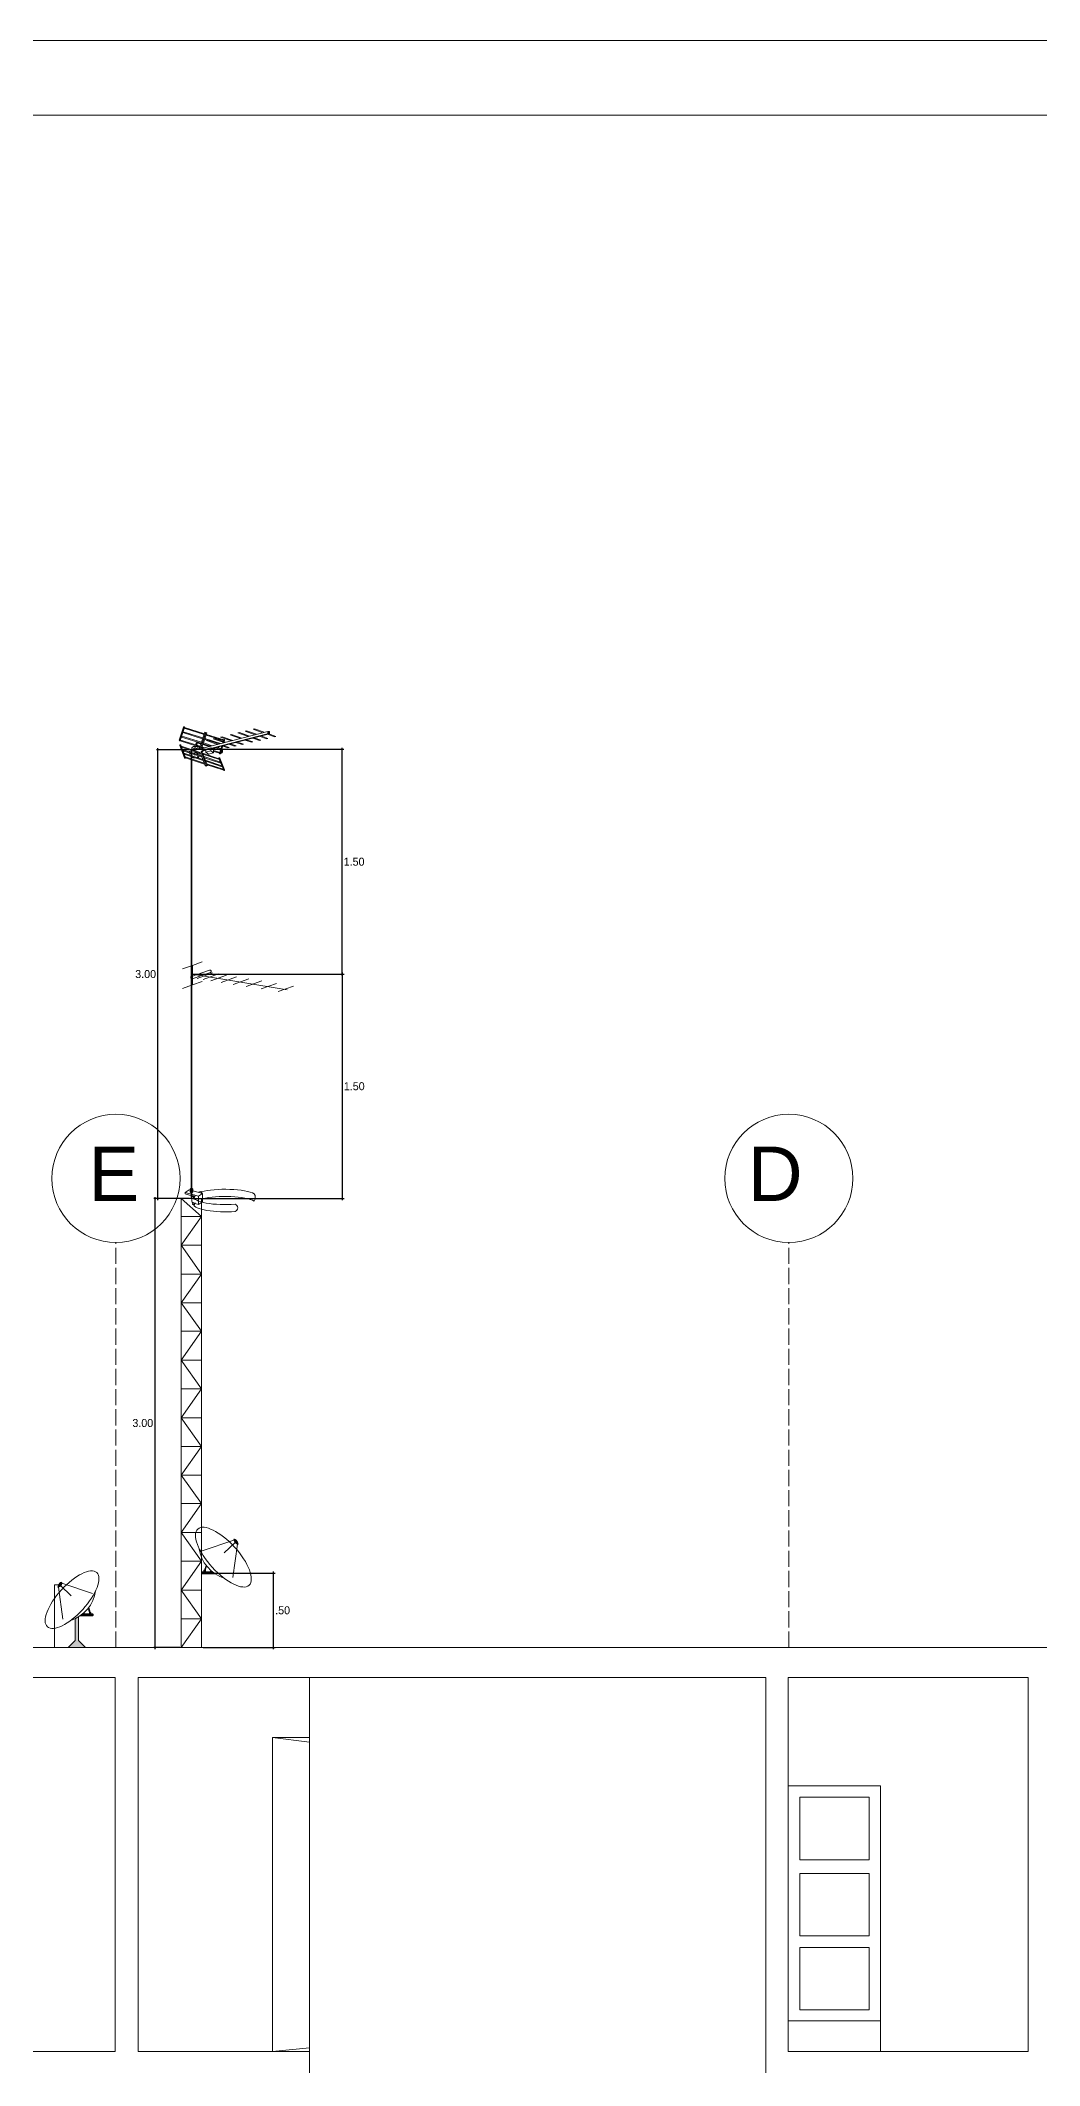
# Model space of a CAD drawing. Header units: metres. Extents: x -2 to 3328848, y -2 to 2725060.
# Drawn here: x 1663839.3 to 1663906.1, y 1363647.2 to 1363782.5 of the extents above; entities that cross this region are included whole.
import ezdxf
from ezdxf.enums import TextEntityAlignment as Align

# ---------------------------------------------------------------- set-up
doc = ezdxf.new("R2010")
doc.units = ezdxf.units.M
for name, pattern in [('0', [0]), ('ACAD_ISO02W100', [15, 12, -3]), ('DASHED', [70, 50, -20]), ('DOT', [0.25, 0, -0.25])]:
    doc.linetypes.add(name, pattern=pattern)
doc.layers.get('0').update_dxf_attribs({"color": 253, "lineweight": 0})
doc.layers.get('Defpoints').update_dxf_attribs({"color": 253, "lineweight": 0})
doc.layers.add('CAJETIN', color=7, linetype='Continuous', lineweight=0, true_color=0x000000)
for name, color, linetype, lineweight in [('CORTE123', 253, 'Continuous', 0), ('escalera', 253, 'DASHED', 0), ('ICT_EXTERNA', 3, 'Continuous', 0), ('ICT_INTERNA2', 130, 'Continuous', 0), ('ICT_SUPERIOR', 30, 'Continuous', 0), ('ICT_TEXTS', 210, 'Continuous', 0), ('L.COLUMNA', 253, 'Continuous', 0), ('letra', 253, 'DOT', 0), ('muebles', 253, 'Continuous', 0), ('PUERTAS', 253, 'Continuous', 0)]:
    doc.layers.add(name, color=color, linetype=linetype, lineweight=lineweight)
doc.styles.get("Standard").update_dxf_attribs({"font": 'arial.ttf'})
doc.styles.add('style2', font='GOTHIC.TTF')
doc.dimstyles.new('COTA', dxfattribs={"dimscale": 0, "dimtxt": 0.535, "dimasz": 0.1035, "dimexe": 0.1, "dimexo": 0.1, "dimgap": 0.1275, "dimtad": 2, "dimtih": 1, "dimtoh": 1, "dimlfac": 0.1, "dimzin": 4, "dimdsep": 46, "dimtxsty": 'style2', "dimblk1": 'ARCHTICK', "dimblk2": 'ARCHTICK', "dimsah": 1, "dimcen": 0.1, "dimdle": 0.1, "dimclrd": 3, "dimclre": 3, "dimclrt": 3, "dimadec": 0, "dimazin": 0, "dimtfac": 0.2, "dimtofl": 0, "dimtmove": 2, "dimatfit": 3, "dimldrblk": 'ARCHTICK', "dimfxl": 1, "dimtolj": 1, "dimtzin": 0, "dimarcsym": 0})

# ---------------------------------------------------------------- blocks, each defined once
blk = doc.blocks.new('*U96')
for points in [[(-594, 0), (0, 0), (0, 420), (-594, 420)], [(-589, 5), (-5, 5), (-5, 415), (-589, 415)]]:
    blk.add_lwpolyline(points, close=True)
at = {"lineweight": 30, "flags": 104}
blk.add_attdef('NOMBRE_PROYECTO', text='', height=5, dxfattribs=at).set_placement((-165, 63.27), align=Align.TOP_LEFT)
for tag, p in [('PROMOTOR', (-133.74, 41.5)), ('SITUACION', (-133.74, 34.5)), ('AUTOR', (-133.74, 27.5)), ('1/X', (-133.74, 20.5)), ('XX/XX/XXXX', (-80.02, 20.5)), ('V.X', (-25.12, 20.5)), ('NOMBRE_PLANO', (-133.74, 13.5)), ('X', (-25.12, 13.48))]:
    blk.add_attdef(tag, text='', height=3.5).set_placement(p, align=Align.MIDDLE_LEFT)
blk = doc.blocks.new('Antena SAT')
h = blk.add_hatch(color=256)
edge = h.paths.add_edge_path()
edge.add_ellipse((-0.183, 2.135), major_axis=(0.0628, -0.0838), ratio=0.336361, start_angle=0, end_angle=360)
h = blk.add_hatch(color=256)
edge = h.paths.add_edge_path()
edge.add_arc((-0.171, 2.104), 1.238, 227.66143, 235.60805, ccw=False)
edge.add_line((-1.005, 1.189), (-1.005, 1.174))
edge.add_arc((-1.03, 1.174), 0.025, 270, 360, ccw=False)
edge.add_line((-1.03, 1.149), (-1.168, 1.149))
edge.add_arc((-1.168, 1.174), 0.025, 180, 270, ccw=False)
edge.add_line((-1.193, 1.174), (-1.193, 1.175))
edge.add_ellipse((-1.21, 1.186), major_axis=(0.0276, 0), ratio=0.510354, start_angle=306.42355, end_angle=584.04892)
edge.add_line((-1.23, 1.176), (-1.23, 1.174))
edge.add_arc((-1.255, 1.174), 0.025, 270, 360, ccw=False)
edge.add_line((-1.255, 1.149), (-1.267, 1.149))
edge.add_line((-1.267, 1.149), (-1.285, 1.149))
edge.add_arc((-1.285, 1.124), 0.025, 90, 180)
edge.add_line((-1.31, 1.124), (-1.31, 1.107))
edge.add_arc((-1.285, 1.107), 0.025, 180, 270)
edge.add_line((-1.285, 1.082), (-1.267, 1.082))
edge.add_line((-1.267, 1.082), (-0.87, 1.082))
h = blk.add_hatch(color=256)
edge = h.paths.add_edge_path()
edge.add_ellipse((-1.21, 1.186), major_axis=(0.0276, 0), ratio=0.510354, start_angle=405.37563, end_angle=450, ccw=False)
edge.add_line((-1.19, 1.196), (-1.145, 1.34))
edge.add_arc((-0.171, 2.104), 1.238, 216.98277, 218.09785, ccw=False)
edge.add_line((-1.16, 1.359), (-1.21, 1.2))
blk.add_hatch(color=256).paths.add_polyline_path([(-0.812, 0.238), (-1.05, 0), (-0.459, 0), (-0.697, 0.238), (-0.697, 0.983, -0.026441), (-0.812, 1.045)])
for p, q in [((-0.249, 2.187), (-1.292, 1.839)), ((-0.205, 2.106), (-0.568, 1.764)), ((-0.183, 2.135), (0, 2.135)), ((0, 2.135), (0, 0)), ((-0.135, 2.05), (-0.281, 0.962)), ((-1.31, 1.124), (-1.31, 1.107)), ((-1.267, 1.149), (-1.285, 1.149)), ((-1.267, 1.082), (-1.285, 1.082)), ((-1.267, 1.149), (-1.255, 1.149)), ((-1.267, 1.082), (-0.87, 1.082)), ((-1.23, 1.177), (-1.23, 1.174)), ((-1.16, 1.359), (-1.21, 1.2)), ((-1.193, 1.175), (-1.193, 1.174)), ((-1.145, 1.34), (-1.19, 1.196)), ((-1.168, 1.149), (-1.03, 1.149)), ((-1.005, 1.174), (-1.005, 1.189)), ((-0.812, 1.045), (-0.812, 0.238)), ((-0.697, 0.238), (-0.697, 0.983)), ((-0.812, 0.238), (-1.05, 0)), ((-1.05, 0), (-0.459, 0)), ((-0.697, 0.238), (-0.459, 0))]:
    blk.add_line(p, q)
for centre, radius, start, end in [((-0.171, 2.104), 1.238, 187.9221, 252.14233), ((-1.285, 1.124), 0.025, 90, 180), ((-1.285, 1.107), 0.025, 180, 270), ((-1.255, 1.174), 0.025, 270, 0), ((-1.168, 1.174), 0.025, 180, 270), ((-1.03, 1.174), 0.025, 270, 360)]:
    blk.add_arc(centre, radius, start, end)
for centre, major_axis, ratio in [((-0.595, 1.628), (0.839, -0.92), 0.394536), ((-0.183, 2.135), (0.0628, -0.0838), 0.336361)]:
    blk.add_ellipse(centre, major_axis=major_axis, ratio=ratio)
blk.add_ellipse((-1.21, 1.186), major_axis=(0.0276, 0), ratio=0.510354, start_param=5.3481, end_param=10.193577)
blk = doc.blocks.new('PARABOLICA MASTIL')
h = blk.add_hatch(color=256)
edge = h.paths.add_edge_path()
edge.add_ellipse((-0.183, 2.135), major_axis=(0.0628, -0.0838), ratio=0.336361, start_angle=0, end_angle=360)
h = blk.add_hatch(color=256)
edge = h.paths.add_edge_path()
edge.add_ellipse((-1.21, 1.186), major_axis=(0.0276, 0), ratio=0.510354, start_angle=405.37563, end_angle=450, ccw=False)
edge.add_line((-1.19, 1.196), (-1.145, 1.34))
edge.add_arc((-0.171, 2.104), 1.238, 216.98277, 218.09785, ccw=False)
edge.add_line((-1.16, 1.359), (-1.21, 1.2))
h = blk.add_hatch(color=256)
edge = h.paths.add_edge_path()
edge.add_arc((-0.171, 2.104), 1.238, 227.66143, 235.60805, ccw=False)
edge.add_line((-1.005, 1.189), (-1.005, 1.174))
edge.add_arc((-1.03, 1.174), 0.025, 270, 360, ccw=False)
edge.add_line((-1.03, 1.149), (-1.168, 1.149))
edge.add_arc((-1.168, 1.174), 0.025, 180, 270, ccw=False)
edge.add_line((-1.193, 1.174), (-1.193, 1.175))
edge.add_ellipse((-1.21, 1.186), major_axis=(0.0276, 0), ratio=0.510354, start_angle=306.42355, end_angle=584.04892)
edge.add_line((-1.23, 1.176), (-1.23, 1.174))
edge.add_arc((-1.255, 1.174), 0.025, 270, 360, ccw=False)
edge.add_line((-1.255, 1.149), (-1.267, 1.149))
edge.add_line((-1.267, 1.149), (-1.285, 1.149))
edge.add_arc((-1.285, 1.124), 0.025, 90, 180)
edge.add_line((-1.31, 1.124), (-1.31, 1.107))
edge.add_arc((-1.285, 1.107), 0.025, 180, 270)
edge.add_line((-1.285, 1.082), (-1.267, 1.082))
edge.add_line((-1.267, 1.082), (-0.87, 1.082))
for p, q in [((-0.249, 2.187), (-1.292, 1.839)), ((-0.205, 2.106), (-0.568, 1.764)), ((-0.135, 2.05), (-0.281, 0.962)), ((-1.16, 1.359), (-1.21, 1.2)), ((-1.145, 1.34), (-1.19, 1.196)), ((-1.31, 1.124), (-1.31, 1.107)), ((-1.267, 1.149), (-1.285, 1.149)), ((-1.267, 1.082), (-1.285, 1.082)), ((-1.267, 1.149), (-1.255, 1.149)), ((-1.267, 1.082), (-0.87, 1.082)), ((-1.23, 1.177), (-1.23, 1.174)), ((-1.193, 1.175), (-1.193, 1.174)), ((-1.168, 1.149), (-1.03, 1.149)), ((-1.005, 1.174), (-1.005, 1.189))]:
    blk.add_line(p, q)
for centre, radius, start, end in [((-0.171, 2.104), 1.238, 187.9221, 252.14233), ((-1.285, 1.124), 0.025, 90, 180), ((-1.285, 1.107), 0.025, 180, 270), ((-1.255, 1.174), 0.025, 270, 0), ((-1.168, 1.174), 0.025, 180, 270), ((-1.03, 1.174), 0.025, 270, 360)]:
    blk.add_arc(centre, radius, start, end)
for centre, major_axis, ratio in [((-0.595, 1.628), (0.839, -0.92), 0.394536), ((-0.183, 2.135), (0.0628, -0.0838), 0.336361)]:
    blk.add_ellipse(centre, major_axis=major_axis, ratio=ratio)
blk.add_ellipse((-1.21, 1.186), major_axis=(0.0276, 0), ratio=0.510354, start_param=5.3481, end_param=10.193577)
blk = doc.blocks.new('_ArchTick')
at = {"color": 0, "const_width": 0.15}
blk.add_lwpolyline([(-0.5, -0.5), (0.5, 0.5)], dxfattribs=at)
blk = doc.blocks.new('*D183')
at = {"layer": 'Defpoints', "color": 0, "transparency": 16777216}
for p in [(1663850.09, 1363680.08), (1663854.91, 1363680.08), (1663850.09, 1363675.1)]:
    blk.add_point(p, dxfattribs=at)
at = {"layer": 'ICT_TEXTS', "color": 3, "lineweight": -2, "transparency": 16777216}
for p, q in [((1663850.19, 1363680.08), (1663855.01, 1363680.08)), ((1663854.91, 1363675), (1663854.91, 1363680.18)), ((1663850.19, 1363675.1), (1663855.01, 1363675.1))]:
    blk.add_line(p, q, dxfattribs=at)
at = {"layer": 'ICT_TEXTS', "color": 3, "lineweight": -2, "transparency": 16777216, "xscale": 0.1035, "yscale": 0.1035, "zscale": 0.1035}
for p, rotation in [((1663854.91, 1363680.08), 90), ((1663854.91, 1363675.1), 270)]:
    blk.add_blockref('_ArchTick', p, dxfattribs=dict(at, rotation=rotation))
at = {"layer": 'ICT_TEXTS', "color": 3, "transparency": 16777216, "insert": (1663855.51, 1363677.59), "char_height": 0.535, "attachment_point": 5, "style": 'style2'}
blk.add_mtext('\\A1;.50', dxfattribs=at)
blk = doc.blocks.new('*D184')
at = {"layer": 'Defpoints', "color": 0, "transparency": 16777216}
for p in [(1663846.99, 1363705.11), (1663848.73, 1363705.11), (1663848.73, 1363675.1)]:
    blk.add_point(p, dxfattribs=at)
at = {"layer": 'ICT_TEXTS', "color": 3, "lineweight": -2, "transparency": 16777216}
for p, q in [((1663848.63, 1363705.11), (1663846.89, 1363705.11)), ((1663846.99, 1363675), (1663846.99, 1363705.21)), ((1663848.63, 1363675.1), (1663846.89, 1363675.1))]:
    blk.add_line(p, q, dxfattribs=at)
at = {"layer": 'ICT_TEXTS', "color": 3, "lineweight": -2, "transparency": 16777216, "xscale": 0.1035, "yscale": 0.1035, "zscale": 0.1035}
for p, rotation in [((1663846.99, 1363705.11), 90), ((1663846.99, 1363675.1), 270)]:
    blk.add_blockref('_ArchTick', p, dxfattribs=dict(at, rotation=rotation))
at = {"layer": 'ICT_TEXTS', "color": 3, "transparency": 16777216, "insert": (1663846.16, 1363690.11), "char_height": 0.535, "attachment_point": 5, "style": 'style2'}
blk.add_mtext('\\A1;3.00', dxfattribs=at)
blk = doc.blocks.new('*D185')
at = {"layer": 'Defpoints', "color": 0, "transparency": 16777216}
for p in [(1663847.17, 1363735.12), (1663849.39, 1363735.12), (1663849.39, 1363705.11)]:
    blk.add_point(p, dxfattribs=at)
at = {"layer": 'ICT_TEXTS', "color": 3, "lineweight": -2, "transparency": 16777216}
for p, q in [((1663849.29, 1363735.12), (1663847.07, 1363735.12)), ((1663847.17, 1363705.01), (1663847.17, 1363735.22)), ((1663849.29, 1363705.11), (1663847.07, 1363705.11))]:
    blk.add_line(p, q, dxfattribs=at)
at = {"layer": 'ICT_TEXTS', "color": 3, "lineweight": -2, "transparency": 16777216, "xscale": 0.1035, "yscale": 0.1035, "zscale": 0.1035}
for p, rotation in [((1663847.17, 1363735.12), 90), ((1663847.17, 1363705.11), 270)]:
    blk.add_blockref('_ArchTick', p, dxfattribs=dict(at, rotation=rotation))
at = {"layer": 'ICT_TEXTS', "color": 3, "transparency": 16777216, "insert": (1663846.35, 1363720.12), "char_height": 0.535, "attachment_point": 5, "style": 'style2'}
blk.add_mtext('\\A1;3.00', dxfattribs=at)
blk = doc.blocks.new('FM')
for p, q in [((-0.391, 1.412), (-0.261, 1.497)), ((-0.391, 1.412), (-0.391, 1.359)), ((-0.391, 1.412), (0.052, 1.291)), ((-0.391, 1.359), (-0.176, 1.3)), ((-0.261, 1.497), (-0.225, 1.487)), ((-0.225, 1.462), (-0.225, 1.521)), ((-0.225, 1.462), (-0.225, 1.425)), ((-0.142, 1.521), (-0.142, 1.425)), ((-0.142, 1.464), (0.182, 1.375)), ((0.052, 1.291), (0.182, 1.375)), ((0.155, 1.41), (0.121, 1.441)), ((0.155, 1.41), (0.155, 1.383)), ((0.182, 1.375), (0.182, 1.097)), ((-0.176, 1.3), (-0.176, 1.113)), ((-0.146, 1.033), (-0.146, 1.008)), ((-0.146, 1.033), (-0.089, 1.02)), ((-0.146, 1.008), (-0.089, 0.995)), ((-0.142, 1.284), (-0.085, 1.272)), ((-0.142, 1.284), (-0.142, 1.259)), ((-0.142, 1.259), (-0.085, 1.247)), ((-0.142, 1.065), (-0.142, 1.049)), ((-0.139, 1.065), (-0.133, 1.063)), ((-0.089, 1.02), (-0.089, 0.995)), ((-0.085, 1.272), (-0.085, 1.247)), ((-0.065, 1.07), (-0.065, 1.045)), ((-0.065, 1.044), (0.052, 1.012)), ((-0.061, 1.322), (-0.061, 1.296)), ((0.052, 1.291), (0.052, 1.012)), ((0.052, 1.012), (0.182, 1.097))]:
    blk.add_line(p, q)
for centre, radius, start, end in [((-0.183, 1.507), 0.044, 18.85863, 161.14137), ((-0.183, 1.532), 0.043, 194.55541, 345.44459), ((-0.183, 1.436), 0.043, 194.55541, 345.44459), ((0.208, 1.07), 0.381, 103.14728, 115.68205), ((0.302, 0.746), 0.68, 102.50299, 106.96552), ((1.687, 1.244), 0.233, 329.27586, 30.72414), ((-0.126, 1.113), 0.05, 180, 254.71071), ((-0.092, 1.028), 0.0543, 102.09366, 174.77578), ((-0.088, 1.279), 0.0543, 102.09366, 174.77578), ((-0.017, 1.016), 0.0722, 131.41558, 176.872), ((0.027, 0.969), 0.119, 140.36301, 167.2134), ((-0.013, 1.268), 0.0722, 131.41558, 176.872), ((0.03, 1.22), 0.119, 140.36301, 167.2134), ((1.218, 0.9), 0.124, 286.00837, 73.99163)]:
    blk.add_arc(centre, radius, start, end)
for centre, start_param, end_param in [((0.93, 1.26), 3.560036, 5.568987), ((0.93, 1.26), 6.258143, 8.166355), ((0.93, 1.022), 6.313006, 8.166355), ((0.93, 1.022), 3.560036, 5.507491)]:
    blk.add_ellipse(centre, major_axis=(-1.048, 0), ratio=0.241499, start_param=start_param, end_param=end_param)
blk = doc.blocks.new('VHF')
for p, q in [((-0.96, 1.54), (-0.46, 1.72)), ((-0.51, 1.16), (0.41, 1.48)), ((-0.46, 1.72), (0.04, 1.9)), ((-0.46, 1.27), (-0.46, 1.72)), ((-0.46, 1.27), (4.39, 0.48)), ((-0.46, 1.27), (-0.46, 0.72)), ((-0.46, 1.04), (0, 1.2)), ((-0.21, 1.05), (0.57, 1.34)), ((0, 1.2), (0.46, 1.36)), ((0.09, 1), (0.88, 1.29)), ((0.49, 0.93), (1.28, 1.22)), ((1.01, 0.85), (1.8, 1.14)), ((1.63, 0.75), (2.42, 1.03)), ((-0.96, 0.54), (-0.46, 0.72)), ((-0.46, 0.72), (0.04, 0.9)), ((2.29, 0.64), (3.08, 0.93)), ((3.05, 0.52), (3.84, 0.8)), ((3.92, 0.38), (4.71, 0.66))]:
    blk.add_line(p, q)
for centre, start, end in [((-0.48, 1.1), 109.1649, 289.1649), ((0.44, 1.42), 289.1649, 109.1649)]:
    blk.add_arc(centre, 0.068, start, end)
blk = doc.blocks.new('TDT')
for points in [[(-0.913, 2.329, 1), (-0.946, 2.339), (-1.098, 1.863, 1), (-1.065, 1.853)], [(-0.906, 1.225, 1), (-0.871, 1.239), (-1.046, 1.689, 1), (-1.081, 1.675)], [(2.1, 2.098), (2.153, 2.098), (2.153, 2.185), (2.1, 2.185)], [(-0.125, 0.972), (-0.166, 0.954), (-0.127, 0.933), (-0.087, 0.951)], [(0.361, 1.218, 1), (0.331, 1.206), (0.503, 0.781, 1), (0.534, 0.794)]]:
    blk.add_hatch(color=256).paths.add_polyline_path(points)
h = blk.add_hatch(color=256)
h.paths.add_polyline_path([(0.538, 1.867, 1), (0.504, 1.878), (0.486, 1.822), (0.52, 1.81)])
h.paths.add_polyline_path([(0.509, 1.776), (0.511, 1.781), (0.477, 1.793), (0.468, 1.765)])
h.paths.add_polyline_path([(0.396, 1.539), (0.411, 1.534, -0.069075), (0.429, 1.526), (0.432, 1.535), (0.469, 1.651), (0.446, 1.659), (0.433, 1.656)])
h.paths.add_polyline_path([(0.42, 1.497, 0.111261), (0.402, 1.507), (0.387, 1.511), (0.359, 1.423), (0.375, 1.418, 0.107454), (0.394, 1.417)])
h.paths.add_polyline_path([(0.367, 1.394), (0.352, 1.398, 0.90761), (0.386, 1.39, -0.065285)])
for p, q in [((-0.946, 2.339), (-1.098, 1.863)), ((-0.913, 2.329), (-1.065, 1.853)), ((-0.923, 2.297), (-0.204, 2.072)), ((-0.914, 2.326), (-0.195, 2.101)), ((1.274, 2.192), (1.328, 2.205)), ((1.328, 2.205), (1.687, 2.079)), ((1.565, 2.261), (1.619, 2.274)), ((1.565, 2.261), (1.917, 2.138)), ((1.619, 2.274), (1.97, 2.151)), ((-1.081, 1.675), (-0.906, 1.225)), ((-1.07, 1.845), (-0.471, 1.657)), ((-1.059, 1.87), (-0.498, 1.695)), ((-1.046, 1.689), (-0.871, 1.239)), ((-1.031, 1.65), (-0.35, 1.427)), ((-1.023, 1.982), (-0.312, 1.76)), ((-1.017, 1.613), (-0.336, 1.39)), ((-1.013, 2.013), (-0.302, 1.791)), ((-0.982, 1.525), (-0.302, 1.302)), ((-0.972, 2.143), (-0.257, 1.919)), ((-0.967, 1.485), (-0.286, 1.262)), ((-0.963, 2.171), (-0.248, 1.947)), ((-0.74, 1.455), (-0.625, 1.485)), ((-0.651, 1.526), (-0.651, 1.568)), ((-0.651, 1.478), (-0.651, 1.493)), ((-0.637, 1.603), (-0.62, 1.62)), ((-0.587, 1.505), (-0.587, 1.538)), ((-0.585, 1.635), (-0.48, 1.638)), ((-0.584, 1.637), (-0.504, 1.668)), ((-0.569, 1.499), (2.1, 2.185)), ((-0.537, 1.588), (-0.519, 1.588)), ((-0.469, 1.538), (-0.469, 1.525)), ((-0.461, 1.683), (-0.187, 1.597)), ((-0.45, 1.647), (-0.243, 1.583)), ((-0.442, 1.672), (-0.195, 1.595)), ((-0.429, 1.588), (-0.429, 1.535)), ((-0.415, 1.76), (-0.024, 1.639)), ((-0.406, 1.788), (0.029, 1.653)), ((-0.361, 1.619), (-0.386, 1.546)), ((-0.38, 1.564), (-0.38, 1.625)), ((-0.322, 1.731), (-0.352, 1.644)), ((-0.322, 1.607), (-0.339, 1.558)), ((-0.283, 1.719), (-0.314, 1.632)), ((-0.176, 2.155), (-0.313, 1.759)), ((-0.288, 1.597), (-0.297, 1.569)), ((-0.249, 1.709), (-0.279, 1.621)), ((-0.138, 2.142), (-0.274, 1.747)), ((-0.267, 1.49), (-0.14, 1.522)), ((-0.104, 2.13), (-0.239, 1.736)), ((-0.235, 1.484), (-0.14, 1.509)), ((-0.228, 1.768), (0.09, 1.668)), ((-0.184, 1.896), (-0.088, 1.866)), ((-0.176, 2.155), (-0.138, 2.142)), ((-0.175, 1.924), (0.394, 1.746)), ((-0.14, 1.548), (0.043, 1.595)), ((-0.14, 1.441), (-0.14, 1.548)), ((-0.14, 1.436), (0.043, 1.483)), ((-0.138, 2.142), (-0.104, 2.13)), ((-0.131, 2.05), (0.496, 1.853)), ((-0.122, 2.078), (0.505, 1.882)), ((-0.121, 1.858), (-0.067, 1.871)), ((-0.121, 1.858), (0.281, 1.717)), ((-0.067, 1.871), (0.333, 1.731)), ((0.14, 1.525), (0.043, 1.595)), ((0.043, 1.521), (0.043, 1.595)), ((0.043, 1.494), (0.043, 1.521)), ((0.043, 1.483), (0.043, 1.494)), ((0.14, 1.412), (0.043, 1.483)), ((0.07, 1.576), (2.121, 2.103)), ((0.083, 1.566), (2.153, 2.098)), ((0.124, 1.917), (0.178, 1.93)), ((0.124, 1.917), (0.519, 1.779)), ((0.14, 1.525), (0.14, 1.412)), ((0.14, 1.495), (0.36, 1.426)), ((0.14, 1.491), (0.375, 1.418)), ((0.14, 1.464), (0.367, 1.394)), ((0.153, 1.584), (0.402, 1.507)), ((0.178, 1.93), (0.571, 1.792)), ((0.207, 1.598), (0.411, 1.534)), ((0.24, 1.763), (0.339, 1.732)), ((0.24, 1.763), (0.333, 1.731)), ((0.267, 1.613), (0.406, 1.57)), ((0.387, 1.511), (0.359, 1.423)), ((0.393, 1.981), (0.447, 1.994)), ((0.393, 1.981), (0.78, 1.845)), ((0.42, 1.497), (0.394, 1.417)), ((0.433, 1.656), (0.396, 1.539)), ((0.469, 1.651), (0.429, 1.526)), ((0.432, 1.535), (0.429, 1.526)), ((0.446, 1.659), (0.651, 1.588)), ((0.447, 1.994), (0.832, 1.859)), ((0.477, 1.793), (0.468, 1.765)), ((0.504, 1.878), (0.486, 1.822)), ((0.499, 1.673), (0.705, 1.6)), ((0.511, 1.781), (0.509, 1.776)), ((0.538, 1.867), (0.52, 1.81)), ((0.651, 1.588), (0.705, 1.6)), ((0.684, 1.721), (0.896, 1.646)), ((0.735, 2.063), (0.789, 2.076)), ((0.735, 2.063), (1.112, 1.931)), ((0.737, 1.734), (0.95, 1.659)), ((0.789, 2.076), (1.164, 1.944)), ((0.896, 1.646), (0.95, 1.659)), ((0.945, 1.787), (1.165, 1.71)), ((0.997, 1.801), (1.219, 1.723)), ((1.018, 2.131), (1.072, 2.143)), ((1.018, 2.131), (1.387, 2.001)), ((1.072, 2.143), (1.439, 2.015)), ((1.165, 1.71), (1.219, 1.723)), ((1.274, 2.192), (1.635, 2.065)), ((1.277, 1.873), (1.507, 1.792)), ((1.329, 1.886), (1.561, 1.805)), ((1.507, 1.792), (1.561, 1.805)), ((1.552, 1.943), (1.79, 1.86)), ((1.604, 1.957), (1.844, 1.873)), ((1.79, 1.86), (1.844, 1.873)), ((1.8, 2.007), (2.046, 1.921)), ((1.852, 2.021), (2.099, 1.934)), ((2.046, 1.921), (2.099, 1.934)), ((2.083, 2.08), (2.337, 1.991)), ((2.1, 2.185), (2.153, 2.185)), ((2.1, 2.185), (2.1, 2.098)), ((2.1, 2.098), (2.153, 2.098)), ((2.135, 2.093), (2.391, 2.003)), ((2.153, 2.098), (2.153, 2.185)), ((2.337, 1.991), (2.391, 2.003)), ((-0.932, 1.395), (-0.251, 1.173)), ((-0.918, 1.358), (-0.236, 1.135)), ((-0.882, 1.267), (-0.201, 1.044)), ((-0.87, 1.231), (-0.186, 1.007)), ((-0.74, 1.455), (-0.738, 1.445)), ((-0.728, 1.407), (-0.72, 1.374)), ((-0.72, 1.374), (-0.667, 1.387)), ((-0.72, 1.374), (-0.716, 1.361)), ((-0.716, 1.361), (-0.644, 1.379)), ((-0.651, 1.303), (-0.651, 1.378)), ((-0.607, 1.402), (-0.476, 1.436)), ((-0.543, 1.236), (-0.601, 1.236)), ((-0.587, 1.396), (-0.587, 1.408)), ((-0.584, 1.395), (-0.453, 1.428)), ((-0.519, 1.336), (-0.537, 1.336)), ((-0.469, 1.434), (-0.469, 1.386)), ((-0.458, 1.24), (-0.411, 1.259)), ((-0.429, 1.421), (-0.429, 1.344)), ((-0.429, 1.309), (-0.429, 1.286)), ((-0.38, 1.328), (-0.38, 1.405)), ((-0.35, 1.427), (-0.166, 0.954)), ((-0.301, 1.423), (-0.124, 0.97)), ((-0.269, 1.418), (-0.087, 0.951)), ((-0.261, 1.398), (0.344, 1.2)), ((-0.247, 1.361), (0.347, 1.167)), ((-0.212, 1.273), (0.383, 1.078)), ((-0.197, 1.233), (0.399, 1.038)), ((-0.166, 0.954), (-0.125, 0.972)), ((-0.166, 0.954), (-0.127, 0.933)), ((-0.162, 1.143), (0.436, 0.948)), ((-0.147, 1.106), (0.451, 0.911)), ((-0.14, 1.441), (-0.14, 1.436)), ((-0.14, 1.436), (-0.043, 1.365)), ((-0.127, 0.933), (-0.087, 0.951)), ((-0.125, 0.972), (-0.087, 0.951)), ((-0.112, 1.015), (0.488, 0.819)), ((-0.097, 0.978), (0.503, 0.781)), ((-0.043, 1.365), (0.14, 1.412)), ((0.331, 1.206), (0.503, 0.781)), ((0.361, 1.218), (0.534, 0.794))]:
    blk.add_line(p, q)
for centre, radius, start, end in [((-0.929, 2.334), 0.0173, 342.33854, 162.33854), ((-1.081, 1.858), 0.0173, 162.33854, 342.33854), ((-1.063, 1.682), 0.0188, 21.25051, 201.25051), ((-0.601, 1.568), 0.05, 136.14964, 180), ((-0.584, 1.585), 0.05, 91.21804, 136.14964), ((-0.537, 1.538), 0.05, 90, 180), ((-0.519, 1.538), 0.05, 0, 90), ((-0.428, 1.717), 0.0738, 72.76959, 252.76959), ((-0.479, 1.588), 0.05, 0, 91.21804), ((-0.428, 1.716), 0.0463, 72.76959, 252.76959), ((-0.255, 1.441), 0.05, 104.40512, 201.32446), ((-0.222, 1.436), 0.05, 104.40512, 201.32446), ((0.389, 1.464), 0.0738, 252.76959, 72.76959), ((0.388, 1.463), 0.0463, 252.76959, 72.76959), ((0.521, 1.872), 0.0178, 342.33854, 162.33854), ((-0.888, 1.232), 0.0188, 201.25051, 21.25051), ((-0.601, 1.286), 0.05, 197.98966, 270), ((-0.537, 1.386), 0.05, 213.73393, 270), ((-0.519, 1.386), 0.05, 270, 277.67406), ((-0.519, 1.386), 0.05, 328.46311, 360), ((-0.479, 1.286), 0.05, 295.00248, 0), ((-0.43, 1.305), 0.05, 291.7766, 345.94133), ((0.346, 1.212), 0.0165, 22.12306, 202.12306), ((0.369, 1.396), 0.0178, 172.35737, 342.33854), ((0.519, 0.788), 0.0165, 202.12306, 22.12306)]:
    blk.add_arc(centre, radius, start, end)
blk = doc.blocks.new('*D186')
at = {"layer": 'Defpoints', "color": 0, "transparency": 16777216}
for p in [(1663849.39, 1363720.12), (1663859.52, 1363720.12), (1663849.43, 1363705.11)]:
    blk.add_point(p, dxfattribs=at)
at = {"layer": 'ICT_TEXTS', "color": 3, "lineweight": -2, "transparency": 16777216}
for p, q in [((1663849.49, 1363720.12), (1663859.62, 1363720.12)), ((1663859.52, 1363705.01), (1663859.52, 1363720.22)), ((1663849.53, 1363705.11), (1663859.62, 1363705.11))]:
    blk.add_line(p, q, dxfattribs=at)
at = {"layer": 'ICT_TEXTS', "color": 3, "lineweight": -2, "transparency": 16777216, "xscale": 0.1035, "yscale": 0.1035, "zscale": 0.1035}
for p, rotation in [((1663859.52, 1363720.12), 90), ((1663859.52, 1363705.11), 270)]:
    blk.add_blockref('_ArchTick', p, dxfattribs=dict(at, rotation=rotation))
at = {"layer": 'ICT_TEXTS', "color": 3, "transparency": 16777216, "insert": (1663860.3, 1363712.62), "char_height": 0.535, "attachment_point": 5, "style": 'style2'}
blk.add_mtext('\\A1;1.50', dxfattribs=at)
blk = doc.blocks.new('*D187')
at = {"layer": 'Defpoints', "color": 0, "transparency": 16777216}
for p in [(1663849.36, 1363735.15), (1663859.5, 1363735.15), (1663849.43, 1363720.12)]:
    blk.add_point(p, dxfattribs=at)
at = {"layer": 'ICT_TEXTS', "color": 3, "lineweight": -2, "transparency": 16777216}
for p, q in [((1663849.46, 1363735.15), (1663859.6, 1363735.15)), ((1663859.5, 1363720.02), (1663859.5, 1363735.25)), ((1663849.53, 1363720.12), (1663859.6, 1363720.12))]:
    blk.add_line(p, q, dxfattribs=at)
at = {"layer": 'ICT_TEXTS', "color": 3, "lineweight": -2, "transparency": 16777216, "xscale": 0.1035, "yscale": 0.1035, "zscale": 0.1035}
for p, rotation in [((1663859.5, 1363735.15), 90), ((1663859.5, 1363720.12), 270)]:
    blk.add_blockref('_ArchTick', p, dxfattribs=dict(at, rotation=rotation))
at = {"layer": 'ICT_TEXTS', "color": 3, "transparency": 16777216, "insert": (1663860.29, 1363727.63), "char_height": 0.535, "attachment_point": 5, "style": 'style2'}
blk.add_mtext('\\A1;1.50', dxfattribs=at)

msp = doc.modelspace()

# ---------------------------------------------------------------- linework, layer by layer
at = {"linetype": '0', "ltscale": 0.004}
msp.add_line((1663857.315, 1363540.098), (1663857.315, 1363673.098), dxfattribs=at)
for p, q in [((1663887.821, 1363540.098), (1663887.821, 1363673.098)), ((1663905.376, 1363673.098), (1663905.376, 1363648.098))]:
    msp.add_line(p, q)
at = {"ltscale": 0.2}
for centre in [(1663844.363, 1363706.462), (1663889.363, 1363706.462)]:
    msp.add_circle(centre, 4.285, dxfattribs=at)
at = {"layer": 'CAJETIN', "linetype": 'Continuous'}
for points in [[(1664167.183, 1363782.529), (1663573.183, 1363782.529), (1663573.183, 1363362.529), (1664167.183, 1363362.529)], [(1664162.183, 1363777.529), (1663578.183, 1363777.529), (1663578.183, 1363367.529), (1664162.183, 1363367.529)]]:
    msp.add_lwpolyline(points, close=True, dxfattribs=at)
at = {"layer": 'CORTE123', "linetype": '0', "ltscale": 0.004}
for p, q in [((1664011.319, 1363675.098), (1663687.383, 1363675.098)), ((1663844.318, 1363673.098), (1663775.608, 1363673.098)), ((1663844.318, 1363648.098), (1663844.318, 1363673.098)), ((1663845.84, 1363648.098), (1663845.84, 1363673.098)), ((1663887.821, 1363673.098), (1663845.84, 1363673.098)), ((1663889.321, 1363648.098), (1663889.321, 1363673.098)), ((1663905.376, 1363673.098), (1663889.321, 1363673.098)), ((1663854.829, 1363648.098), (1663854.829, 1363669.098)), ((1663844.318, 1363648.098), (1663775.608, 1363648.098)), ((1663905.376, 1363648.098), (1663889.321, 1363648.098))]:
    msp.add_line(p, q, dxfattribs=at)
at = {"layer": 'CORTE123', "ltscale": 0.004}
msp.add_line((1663854.829, 1363669.098), (1663857.315, 1363669.098), dxfattribs=at)
at = {"layer": 'escalera', "linetype": '0', "ltscale": 0.004}
msp.add_line((1663857.312, 1363648.098), (1663845.84, 1363648.098), dxfattribs=at)
at = {"layer": 'escalera'}
msp.add_line((1663857.315, 1363646.598), (1663857.312, 1363648.098), dxfattribs=at)
at = {"layer": 'ICT_EXTERNA'}
msp.add_line((1663850.088, 1363675.098), (1663848.731, 1363675.098), dxfattribs=at)
for points in [[(1663849.432, 1363735.123), (1663849.432, 1363705.114), (1663849.387, 1363705.114), (1663849.387, 1363735.123)], [(1663848.731, 1363675.098), (1663850.088, 1363677.023), (1663848.731, 1363678.949), (1663850.088, 1363680.874), (1663848.731, 1363682.799), (1663850.088, 1363684.725), (1663848.731, 1363686.618), (1663850.088, 1363688.544), (1663848.731, 1363690.469), (1663850.088, 1363692.394), (1663848.731, 1363694.32), (1663850.088, 1363696.245), (1663848.731, 1363698.139), (1663850.088, 1363700.064), (1663848.731, 1363701.99), (1663850.088, 1363703.915), (1663848.731, 1363705.114)]]:
    msp.add_lwpolyline(points, close=True, dxfattribs=at)
for points in [[(1663848.731, 1363705.114), (1663850.088, 1363705.114), (1663850.088, 1363675.098)], [(1663848.731, 1363703.915), (1663850.088, 1363703.915)], [(1663848.731, 1363701.99), (1663850.088, 1363701.99)], [(1663848.731, 1363700.064), (1663850.088, 1363700.064)], [(1663848.731, 1363698.139), (1663850.088, 1363698.139)], [(1663848.731, 1363696.245), (1663850.088, 1363696.245)], [(1663848.731, 1363694.32), (1663850.088, 1363694.32)], [(1663848.731, 1363692.394), (1663850.088, 1363692.394)], [(1663848.731, 1363690.469), (1663850.088, 1363690.469)], [(1663848.731, 1363688.544), (1663850.088, 1363688.544)], [(1663848.731, 1363686.618), (1663850.088, 1363686.618)], [(1663848.731, 1363684.725), (1663850.088, 1363684.725)], [(1663848.731, 1363682.799), (1663850.088, 1363682.799)], [(1663848.731, 1363680.874), (1663850.088, 1363680.874)], [(1663848.731, 1363678.949), (1663850.088, 1363678.949)], [(1663848.731, 1363677.023), (1663850.088, 1363677.023)]]:
    msp.add_lwpolyline(points, dxfattribs=at)
at = {"layer": 'L.COLUMNA', "linetype": 'ACAD_ISO02W100', "ltscale": 0.09}
for p, q in [((1663844.363, 1363675.098), (1663844.363, 1363702.175)), ((1663889.363, 1363675.098), (1663889.363, 1363702.175))]:
    msp.add_line(p, q, dxfattribs=at)
at = {"layer": 'muebles', "linetype": 'Continuous'}
msp.add_line((1663895.5, 1363650.157), (1663889.321, 1363650.157), dxfattribs=at)
for points in [[(1663895.5, 1363665.862), (1663889.321, 1363665.862), (1663889.321, 1363648.098), (1663895.5, 1363648.098)], [(1663894.728, 1363665.09), (1663890.094, 1363665.09), (1663890.094, 1363660.919), (1663894.728, 1363660.919)], [(1663894.728, 1363659.992), (1663890.094, 1363659.992), (1663890.094, 1363655.822), (1663894.728, 1363655.822)], [(1663894.728, 1363655.048), (1663890.094, 1363655.048), (1663890.094, 1363650.877), (1663894.728, 1363650.877)]]:
    msp.add_lwpolyline(points, close=True, dxfattribs=at)
at = {"layer": 'PUERTAS', "ltscale": 0.004}
for p, q in [((1663854.829, 1363669.098), (1663857.315, 1363668.773)), ((1663854.829, 1363648.098), (1663857.315, 1363648.354))]:
    msp.add_line(p, q, dxfattribs=at)

# ---------------------------------------------------------------- block references
at = {"layer": 'CAJETIN'}
msp.add_blockref('*U96', (1664167.183, 1363362.529), dxfattribs=at)
at = {"layer": 'ICT_INTERNA2', "xscale": -1.966340061380522, "yscale": 1.966340061380522, "zscale": 1.966340061380522}
msp.add_blockref('Antena SAT', (1663840.259, 1363675.098), dxfattribs=at)
at = {"layer": 'ICT_SUPERIOR'}
for name, p, xscale, yscale, zscale in [('TDT', (1663850.637, 1363732.297), 1.852532998268753, 1.852532998268753, 1.852532998268753), ('VHF', (1663850.075, 1363718.45), 1.309839553420073, 1.309839553420073, 1.309839553420073), ('FM', (1663849.788, 1363702.668), 2.028151888826895, 2.028151888826895, 2.028151888826895), ('PARABOLICA MASTIL', (1663852.765, 1363677.819), 2.04311375184887, 2.04311375184887, 2.04311375184887), ('Antena SAT', (1663840.259, 1363675.098), -1.966340061380522, 1.966340061380522, 1.966340061380522)]:
    msp.add_blockref(name, p, dxfattribs=dict(at, xscale=xscale, yscale=yscale, zscale=zscale))

# ---------------------------------------------------------------- texts
at = {"layer": 'letra', "linetype": 'ACAD_ISO02W100', "ltscale": 0.009}
for s, p in [('E', (1663842.528, 1363704.954)), ('D', (1663886.614, 1363704.954))]:
    msp.add_text(s, height=3.64, dxfattribs=at).set_placement(p)

# ---------------------------------------------------------------- dimensions: what is measured, and where the dimension line sits
at = {"layer": 'ICT_TEXTS'}
for base, p1, p2, picture, middle in [((1663847.172, 1363735.123), (1663849.387, 1363705.114), (1663849.387, 1363735.123), '*D185', (1663846.347, 1363720.119)), ((1663859.503, 1363735.148), (1663849.432, 1363720.119), (1663849.357, 1363735.148), '*D187', (1663860.288, 1363727.633)), ((1663859.517, 1363720.119), (1663849.432, 1363705.114), (1663849.387, 1363720.119), '*D186', (1663860.302, 1363712.617)), ((1663846.99, 1363705.114), (1663848.731, 1363675.098), (1663848.731, 1363705.114), '*D184', (1663846.165, 1363690.106)), ((1663854.912, 1363680.081), (1663850.088, 1363675.098), (1663850.088, 1363680.081), '*D183', (1663855.51, 1363677.589))]:
    dim = msp.add_linear_dim(base=base, p1=p1, p2=p2, angle=90, dimstyle='COTA', override={"dimscale": 1}, dxfattribs=at)
    dim.commit()
    dim.dimension.update_dxf_attribs({"geometry": picture, "text_midpoint": middle})

doc.saveas('drawing.dxf')
